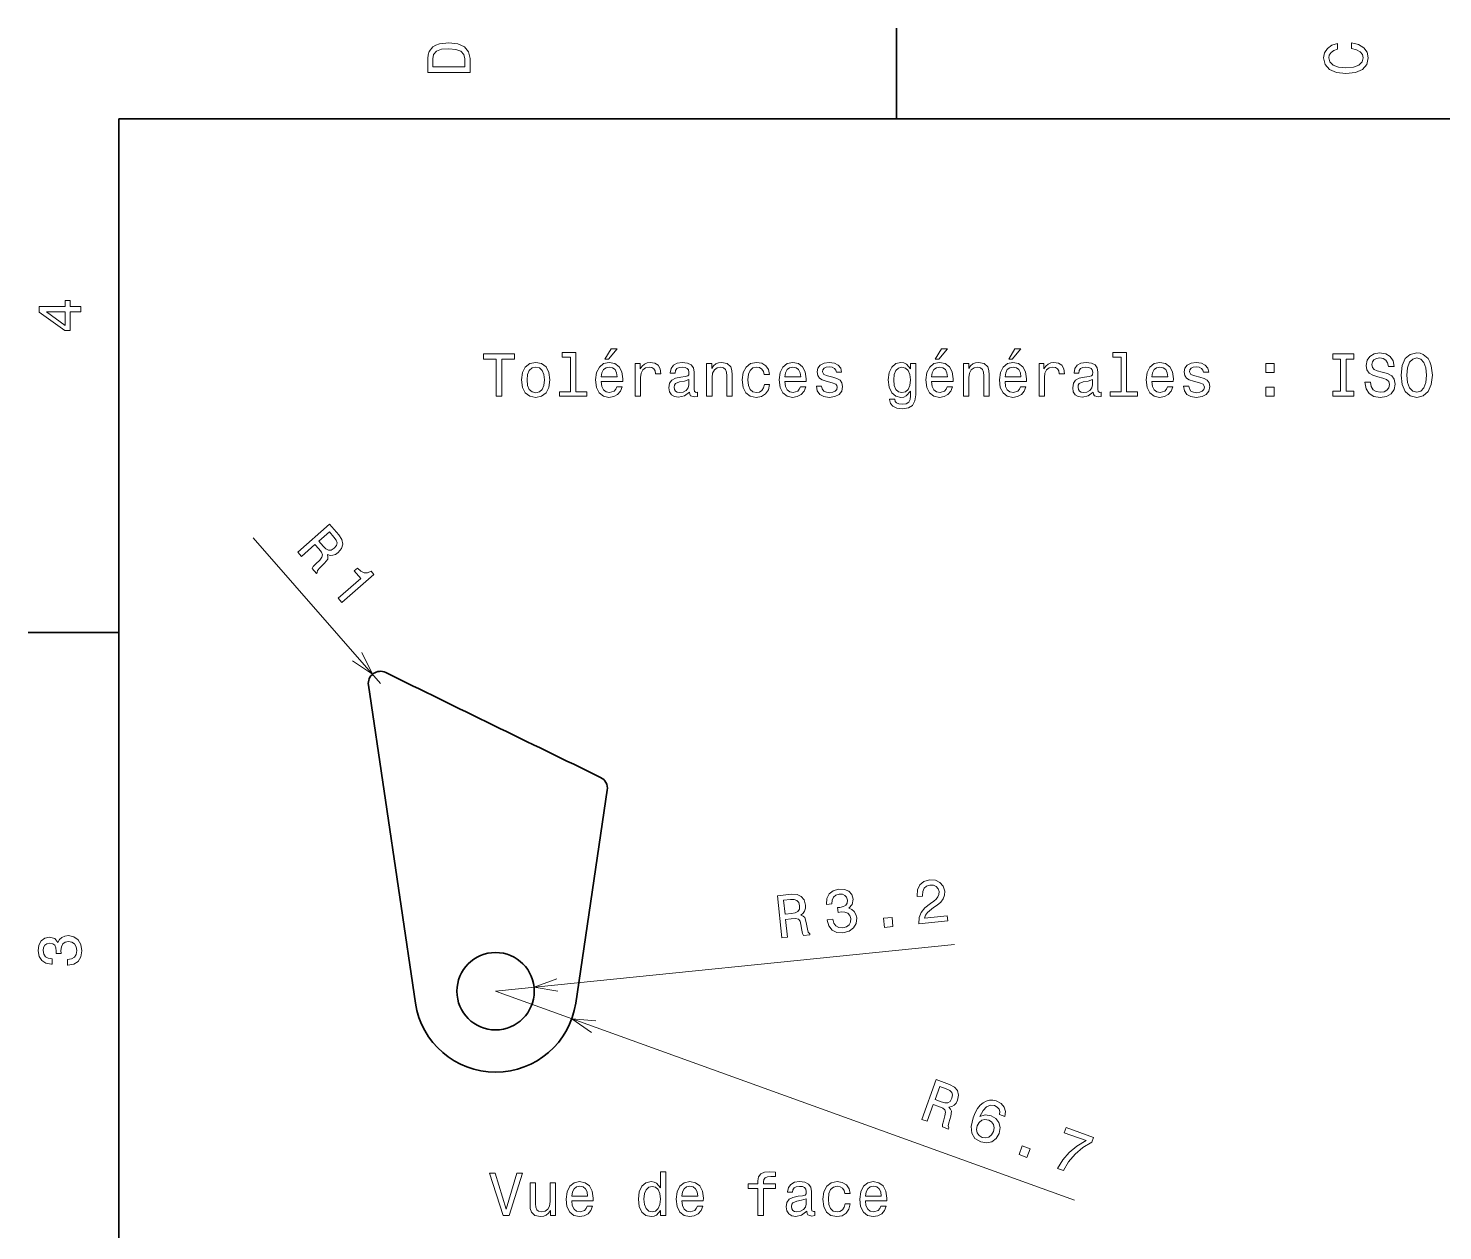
# Model space of a CAD drawing. Extents: x 0 to 297, y 0 to 210.
# Drawn here: x 2.5 to 119.5, y 108 to 207.5 of the extents above; entities that cross this region are included whole.
import ezdxf

# ---------------------------------------------------------------- set-up
doc = ezdxf.new("R2010")
doc.units = 0

msp = doc.modelspace()

# ---------------------------------------------------------------- linework, layer by layer
at = {"color": 7, "lineweight": 35, "ltscale": 0.1875}
for p, q in [((74.300003, 200), (74.300003, 207.5)), ((10, 157.5), (2.5, 157.5))]:
    msp.add_line(p, q, dxfattribs=at)
at = {"color": 7, "lineweight": 35}
for p, q in [((287, 200), (10, 200)), ((10, 200), (10, 10)), ((30.633646, 153.149445), (34.5229, 126.846748))]:
    msp.add_line(p, q, dxfattribs=at)
at = {"color": 7, "lineweight": 13, "ltscale": 0.4}
msp.add_line((31.62289, 153.295715), (21.096025, 165.345001), dxfattribs=at)
at = {"color": 7, "lineweight": 35, "ltscale": 0.445492}
msp.add_line((47.778767, 126.846748), (50.385338, 144.474762), dxfattribs=at)
at = {"color": 7, "lineweight": 13}
for q in [(79.095505, 131.688339), (89.035858, 110.532822)]:
    msp.add_line((41.150833, 127.82679), q, dxfattribs=at)
for points in [[(35.533215, 204.994965), (35.533215, 203.829971), (39.033215, 203.829971), (39.033215, 204.994965), (38.922264, 205.544678), (38.584366, 205.953171), (38.034657, 206.205338), (37.283215, 206.296112), (36.516644, 206.215424), (36.21405, 206.114563), (35.971977, 205.973343), (35.644165, 205.56485), (35.563473, 205.297562)], [(111.93206, 205.817017), (112.35569, 205.716141), (112.658287, 205.549713), (112.844887, 205.317734), (112.905403, 205.045395), (112.814629, 204.71759), (112.54229, 204.460388), (112.098488, 204.28891), (111.483215, 204.233429), (110.872986, 204.28891), (110.424141, 204.455338), (110.151802, 204.71254), (110.055984, 205.045395), (110.106415, 205.287476), (110.247627, 205.494247), (110.474571, 205.655624), (110.787247, 205.766571), (110.787247, 206.245682), (110.308144, 206.094391), (109.94503, 205.832138), (109.718086, 205.474075), (109.637398, 205.045395), (109.763474, 204.510818), (110.116501, 204.10231), (110.696472, 203.840057), (111.483215, 203.749283), (112.269958, 203.840057), (112.84993, 204.10231), (113.208, 204.510818), (113.329041, 205.045395), (113.233215, 205.51442), (112.965927, 205.892654), (112.527161, 206.159943), (111.93206, 206.301163)], [(35.951801, 204.959656), (36.027451, 205.342941), (36.259438, 205.605194), (36.672985, 205.761536), (37.283215, 205.811966), (37.873272, 205.756485), (38.286816, 205.600143), (38.533936, 205.332855), (38.614628, 204.959656), (38.614628, 204.298996), (35.951801, 204.298996)], [(6.833213, 184.02739), (6.833213, 184.481277), (5.965778, 184.481277), (5.965778, 184.98056), (5.56232, 184.98056), (5.56232, 184.481277), (3.408862, 184.481277), (3.408862, 184.022339), (5.521974, 182.489197), (5.965778, 182.489197), (5.965778, 184.02739)], [(5.56232, 182.912827), (3.993876, 184.02739), (5.56232, 184.02739)], [(41.201794, 177.052185), (41.665771, 177.052185), (41.665771, 180.128555), (42.72485, 180.128555), (42.72485, 180.552185), (40.137672, 180.552185), (40.137672, 180.128555), (41.201794, 180.128555)], [(47.344444, 180.300018), (47.344444, 177.425385), (46.431622, 177.425385), (46.431622, 177.052185), (48.69603, 177.052185), (48.69603, 177.425385), (47.78825, 177.425385), (47.78825, 180.673218), (46.648479, 180.673218), (46.648479, 180.300018)], [(50.193871, 180.128555), (50.491421, 180.128555), (51.192429, 180.985901), (50.698193, 180.985901)], [(77.518074, 180.128555), (77.815628, 180.128555), (78.516632, 180.985901), (78.0224, 180.985901)], [(83.590118, 180.128555), (83.887665, 180.128555), (84.588676, 180.985901), (84.094437, 180.985901)], [(92.884781, 180.300018), (92.884781, 177.425385), (91.971962, 177.425385), (91.971962, 177.052185), (94.236374, 177.052185), (94.236374, 177.425385), (93.32859, 177.425385), (93.32859, 180.673218), (92.18882, 180.673218), (92.18882, 180.300018)], [(111.030319, 177.475815), (110.384781, 177.475815), (110.384781, 177.052185), (112.139824, 177.052185), (112.139824, 177.475815), (111.494293, 177.475815), (111.494293, 180.128555), (112.139824, 180.128555), (112.139824, 180.552185), (110.384781, 180.552185), (110.384781, 180.128555), (111.030319, 180.128555)], [(113.501503, 178.207077), (113.042564, 178.207077), (113.143433, 177.672501), (113.395592, 177.279129), (113.78392, 177.042099), (114.308418, 176.95636), (114.827873, 177.037048), (115.216202, 177.258957), (115.463318, 177.606934), (115.554092, 178.065872), (115.478447, 178.479416), (115.266632, 178.746704), (114.923691, 178.923218), (114.46476, 179.054352), (114.071388, 179.150162), (113.814178, 179.261124), (113.667931, 179.422501), (113.622536, 179.674667), (113.667931, 179.901611), (113.799049, 180.073074), (114.000778, 180.189072), (114.27816, 180.229416), (114.560577, 180.178986), (114.782478, 180.042816), (114.928734, 179.815872), (114.999336, 179.50824), (115.458275, 179.50824), (115.458275, 179.518326), (115.377579, 179.992386), (115.140549, 180.345413), (114.767349, 180.567322), (114.263031, 180.64296), (113.809135, 180.567322), (113.456108, 180.355499), (113.229164, 180.027695), (113.148476, 179.604065), (113.214035, 179.225815), (113.405678, 178.968613), (113.708275, 178.797134), (114.121819, 178.666016), (114.530319, 178.550018), (114.837959, 178.439072), (115.024559, 178.277695), (115.090118, 178.015442), (115.029602, 177.748154), (114.87326, 177.546417), (114.63623, 177.420334), (114.32859, 177.37999), (113.985649, 177.435471), (113.723404, 177.596848), (113.556976, 177.8591)], [(116.038246, 178.802185), (116.129028, 178.015442), (116.391273, 177.435471), (116.799774, 177.077408), (117.334358, 176.95636), (117.863899, 177.077408), (118.277443, 177.435471), (118.534645, 178.015442), (118.630463, 178.802185), (118.534645, 179.583893), (118.423691, 179.901611), (118.277443, 180.163849), (117.863899, 180.521927), (117.611732, 180.612701), (117.334358, 180.64801), (116.794731, 180.521927), (116.38623, 180.1689), (116.129028, 179.588928)], [(116.5224, 178.802185), (116.577873, 179.412415), (116.744301, 179.861267), (117.001503, 180.133591), (117.334358, 180.229416), (117.662163, 180.133591), (117.919373, 179.856216), (118.0858, 179.407379), (118.146317, 178.802185), (118.0858, 178.191956), (117.919373, 177.743103), (117.662163, 177.470779), (117.334358, 177.37999), (117.001503, 177.470779), (116.744301, 177.743103), (116.577873, 178.186905)], [(43.294735, 178.403763), (43.375427, 177.788498), (43.607414, 177.33461), (43.975571, 177.052185), (44.469807, 176.95636), (44.959, 177.052185), (45.327156, 177.329559), (45.559143, 177.783447), (45.644878, 178.403763), (45.559143, 179.019043), (45.327156, 179.477982), (44.959, 179.755356), (44.469807, 179.856216), (43.975571, 179.755356), (43.607414, 179.472931), (43.375427, 179.019043)], [(43.748623, 178.408813), (43.794014, 178.862701), (43.935223, 179.190521), (44.16217, 179.392242), (44.469807, 179.462845), (44.7724, 179.392242), (44.999344, 179.195557), (45.140556, 178.862701), (45.190987, 178.408813), (45.140556, 177.949875), (44.999344, 177.61702), (44.7724, 177.415298), (44.469807, 177.349731), (44.16217, 177.415298), (43.935223, 177.61702), (43.794014, 177.949875)], [(49.88623, 178.277695), (51.661449, 178.277695), (51.666492, 178.484467), (51.5858, 179.064438), (51.363899, 179.498154), (51.010872, 179.760391), (50.541851, 179.856216), (50.08292, 179.755356), (49.729893, 179.472931), (49.502949, 179.014008), (49.422256, 178.408813), (49.497906, 177.788498), (49.72485, 177.33461), (50.07283, 177.052185), (50.526722, 176.95636), (50.920094, 177.021927), (51.242859, 177.19339), (51.479893, 177.465729), (51.616058, 177.828842), (51.177299, 177.828842), (51.086521, 177.627106), (50.955399, 177.475815), (50.582199, 177.354782), (50.294735, 177.410248), (50.077873, 177.586761), (49.936665, 177.874237), (49.88623, 178.262558)], [(49.88623, 178.650894), (49.941708, 178.998871), (50.077873, 179.256073), (50.284649, 179.412415), (50.556984, 179.467896), (50.824272, 179.412415), (51.031044, 179.256073), (51.157127, 178.998871), (51.202515, 178.650894)], [(52.700356, 177.052185), (53.144157, 177.052185), (53.144157, 178.600449), (53.189545, 178.973648), (53.325714, 179.240952), (53.547615, 179.402328), (53.845165, 179.457809), (54.06707, 179.422501), (54.233494, 179.32164), (54.334358, 179.150162), (54.369663, 178.918182), (54.818512, 178.918182), (54.757992, 179.326675), (54.591564, 179.619186), (54.314186, 179.7957), (53.935944, 179.856216), (53.678741, 179.815872), (53.456837, 179.715012), (53.260151, 179.543533), (53.103813, 179.311554), (53.103813, 179.760391), (52.700356, 179.760391)], [(57.178741, 177.405212), (57.178741, 177.390076), (57.203957, 177.218613), (57.279602, 177.09758), (57.597328, 177.001755), (57.844444, 177.042099), (57.844444, 177.38504), (57.738541, 177.369904), (57.597328, 177.435471), (57.572113, 177.637207), (57.572113, 179.039215), (57.511593, 179.397293), (57.335083, 179.649445), (57.027443, 179.800751), (56.593727, 179.856216), (56.170097, 179.7957), (55.857414, 179.624237), (55.660728, 179.356934), (55.595169, 179.003922), (55.595169, 178.973648), (55.993584, 178.973648), (56.028885, 179.185471), (56.139835, 179.336761), (56.321392, 179.427551), (56.578598, 179.462845), (56.825714, 179.437637), (57.002228, 179.361984), (57.108135, 179.230865), (57.14344, 179.049301), (57.123264, 178.837494), (57.042572, 178.731583), (56.840843, 178.681152), (56.462601, 178.640808), (56.028885, 178.550018), (55.721249, 178.388641), (55.539692, 178.136475), (55.484215, 177.763275), (55.534649, 177.43042), (55.690987, 177.183304), (55.94315, 177.026962), (56.29113, 176.971497), (56.760155, 177.077408)], [(58.605972, 177.052185), (59.049778, 177.052185), (59.049778, 178.615585), (59.095169, 178.973648), (59.241421, 179.235901), (59.468365, 179.397293), (59.770958, 179.457809), (60.013035, 179.407379), (60.16433, 179.27121), (60.239979, 179.044266), (60.265198, 178.741669), (60.265198, 177.052185), (60.709, 177.052185), (60.709, 178.832443), (60.688828, 179.190521), (60.598049, 179.488068), (60.300499, 179.760391), (59.836521, 179.856216), (59.579315, 179.820923), (59.362457, 179.725098), (59.175858, 179.563705), (59.029602, 179.346848), (59.029602, 179.760391), (58.605972, 179.760391)], [(63.366783, 178.862701), (63.805542, 178.862701), (63.714764, 179.266159), (63.497906, 179.583893), (63.160011, 179.780579), (62.721249, 179.856216), (62.237099, 179.755356), (61.868942, 179.472931), (61.636955, 179.014008), (61.556263, 178.398727), (61.631912, 177.788498), (61.858856, 177.33461), (62.216927, 177.052185), (62.70612, 176.95636), (63.139839, 177.032013), (63.477734, 177.24382), (63.709721, 177.576675), (63.810585, 178.020477), (63.386955, 178.020477), (63.311306, 177.738068), (63.170097, 177.526245), (62.968369, 177.395126), (62.721249, 177.354782), (62.413612, 177.420334), (62.191711, 177.62207), (62.055542, 177.949875), (62.010155, 178.413849), (62.055542, 178.867752), (62.196754, 179.195557), (62.423698, 179.397293), (62.721249, 179.467896), (62.983498, 179.422501), (63.180183, 179.306503), (63.311306, 179.114868)], [(65.066345, 178.277695), (66.841568, 178.277695), (66.846603, 178.484467), (66.765915, 179.064438), (66.544014, 179.498154), (66.190987, 179.760391), (65.72197, 179.856216), (65.263031, 179.755356), (64.910011, 179.472931), (64.68306, 179.014008), (64.602371, 178.408813), (64.678024, 177.788498), (64.904968, 177.33461), (65.252945, 177.052185), (65.706841, 176.95636), (66.100212, 177.021927), (66.422974, 177.19339), (66.660011, 177.465729), (66.796173, 177.828842), (66.357414, 177.828842), (66.266632, 177.627106), (66.135513, 177.475815), (65.762314, 177.354782), (65.474854, 177.410248), (65.257996, 177.586761), (65.116783, 177.874237), (65.066345, 178.262558)], [(65.066345, 178.650894), (65.121826, 178.998871), (65.257996, 179.256073), (65.464767, 179.412415), (65.737099, 179.467896), (66.004387, 179.412415), (66.211159, 179.256073), (66.337242, 178.998871), (66.382629, 178.650894)], [(69.040413, 178.630722), (68.61174, 178.731583), (68.294014, 178.84758), (68.18811, 179.08461), (68.218369, 179.251038), (68.324272, 179.37207), (68.495743, 179.447723), (68.742859, 179.477982), (68.979889, 179.447723), (69.166489, 179.356934), (69.287529, 179.220779), (69.337959, 179.039215), (69.771683, 179.039215), (69.771683, 179.049301), (69.69603, 179.377106), (69.489258, 179.634323), (69.166489, 179.7957), (68.742859, 179.856216), (68.314186, 179.7957), (68.001511, 179.629272), (67.804825, 179.382156), (67.744301, 179.069473), (67.789688, 178.766876), (67.930901, 178.555069), (68.162888, 178.403763), (68.500786, 178.297867), (68.995026, 178.176819), (69.297615, 178.050751), (69.378311, 177.949875), (69.408569, 177.798584), (69.363174, 177.611984), (69.242142, 177.470779), (69.045456, 177.37999), (68.783203, 177.349731), (68.505829, 177.37999), (68.3041, 177.485901), (68.167931, 177.657379), (68.112457, 177.894409), (67.683784, 177.894409), (67.754387, 177.490952), (67.961159, 177.198441), (68.288971, 177.021927), (68.742859, 176.95636), (69.216927, 177.021927), (69.564911, 177.198441), (69.776718, 177.480865), (69.852371, 177.849014), (69.796898, 178.166733), (69.640556, 178.383591), (69.383347, 178.524811)], [(75.894157, 177.173218), (75.894157, 179.760391), (75.47052, 179.760391), (75.47052, 179.32164), (75.122543, 179.720047), (74.910721, 179.820923), (74.673691, 179.856216), (74.245026, 179.755356), (73.91217, 179.472931), (73.695313, 179.019043), (73.619659, 178.408813), (73.695313, 177.793533), (73.91217, 177.339645), (74.245026, 177.052185), (74.673691, 176.95636), (74.915771, 176.991669), (75.1175, 177.082443), (75.47052, 177.465729), (75.47052, 177.082443), (75.430176, 176.779846), (75.319229, 176.562988), (75.107407, 176.436905), (74.789688, 176.391525), (74.512314, 176.421783), (74.315628, 176.497437), (74.199631, 176.628555), (74.16433, 176.805069), (73.735657, 176.805069), (73.735657, 176.784897), (73.801216, 176.462128), (74.002945, 176.220047), (74.325714, 176.063705), (74.764473, 176.00824), (75.288971, 176.083893), (75.636948, 176.2957), (75.833633, 176.663864)], [(74.078598, 178.408813), (74.123978, 178.857666), (74.260147, 179.190521), (74.47197, 179.387207), (74.754387, 179.457809), (75.051941, 179.387207), (75.273834, 179.190521), (75.410004, 178.857666), (75.460434, 178.408813), (75.410004, 177.949875), (75.273834, 177.62207), (75.051941, 177.420334), (74.754387, 177.354782), (74.47197, 177.420334), (74.260147, 177.62207), (74.123978, 177.954926)], [(77.210434, 178.277695), (78.985657, 178.277695), (78.990692, 178.484467), (78.910004, 179.064438), (78.688103, 179.498154), (78.335075, 179.760391), (77.866058, 179.856216), (77.40712, 179.755356), (77.054092, 179.472931), (76.827148, 179.014008), (76.74646, 178.408813), (76.822113, 177.788498), (77.049057, 177.33461), (77.397034, 177.052185), (77.850922, 176.95636), (78.244301, 177.021927), (78.567062, 177.19339), (78.804092, 177.465729), (78.940262, 177.828842), (78.501503, 177.828842), (78.410721, 177.627106), (78.279602, 177.475815), (77.906403, 177.354782), (77.618942, 177.410248), (77.402084, 177.586761), (77.260864, 177.874237), (77.210434, 178.262558)], [(77.210434, 178.650894), (77.265915, 178.998871), (77.402084, 179.256073), (77.608856, 179.412415), (77.881187, 179.467896), (78.148483, 179.412415), (78.355255, 179.256073), (78.481331, 178.998871), (78.526718, 178.650894)], [(79.858131, 177.052185), (80.301933, 177.052185), (80.301933, 178.615585), (80.347321, 178.973648), (80.493576, 179.235901), (80.72052, 179.397293), (81.023117, 179.457809), (81.26519, 179.407379), (81.416489, 179.27121), (81.492142, 179.044266), (81.517349, 178.741669), (81.517349, 177.052185), (81.961159, 177.052185), (81.961159, 178.832443), (81.940979, 179.190521), (81.850204, 179.488068), (81.552658, 179.760391), (81.088684, 179.856216), (80.831474, 179.820923), (80.614616, 179.725098), (80.428017, 179.563705), (80.281761, 179.346848), (80.281761, 179.760391), (79.858131, 179.760391)], [(83.282486, 178.277695), (85.057693, 178.277695), (85.062744, 178.484467), (84.982048, 179.064438), (84.760147, 179.498154), (84.40712, 179.760391), (83.938103, 179.856216), (83.479172, 179.755356), (83.126144, 179.472931), (82.8992, 179.014008), (82.818504, 178.408813), (82.89415, 177.788498), (83.121094, 177.33461), (83.469086, 177.052185), (83.922974, 176.95636), (84.316345, 177.021927), (84.639114, 177.19339), (84.876144, 177.465729), (85.012314, 177.828842), (84.573547, 177.828842), (84.482773, 177.627106), (84.351646, 177.475815), (83.978447, 177.354782), (83.690979, 177.410248), (83.474121, 177.586761), (83.332916, 177.874237), (83.282486, 178.262558)], [(83.282486, 178.650894), (83.337952, 178.998871), (83.474121, 179.256073), (83.680893, 179.412415), (83.953232, 179.467896), (84.22052, 179.412415), (84.427292, 179.256073), (84.553375, 178.998871), (84.598763, 178.650894)], [(86.096603, 177.052185), (86.540405, 177.052185), (86.540405, 178.600449), (86.5858, 178.973648), (86.721962, 179.240952), (86.943863, 179.402328), (87.241409, 179.457809), (87.463318, 179.422501), (87.629745, 179.32164), (87.730606, 179.150162), (87.765915, 178.918182), (88.214752, 178.918182), (88.154236, 179.326675), (87.987808, 179.619186), (87.710434, 179.7957), (87.332191, 179.856216), (87.074989, 179.815872), (86.853088, 179.715012), (86.656403, 179.543533), (86.500061, 179.311554), (86.500061, 179.760391), (86.096603, 179.760391)], [(90.574982, 177.405212), (90.574982, 177.390076), (90.600204, 177.218613), (90.67585, 177.09758), (90.993576, 177.001755), (91.240692, 177.042099), (91.240692, 177.38504), (91.134781, 177.369904), (90.993576, 177.435471), (90.968353, 177.637207), (90.968353, 179.039215), (90.907837, 179.397293), (90.731323, 179.649445), (90.423691, 179.800751), (89.989975, 179.856216), (89.566345, 179.7957), (89.253662, 179.624237), (89.056976, 179.356934), (88.991409, 179.003922), (88.991409, 178.973648), (89.389832, 178.973648), (89.425133, 179.185471), (89.536087, 179.336761), (89.717636, 179.427551), (89.974838, 179.462845), (90.221962, 179.437637), (90.398476, 179.361984), (90.504379, 179.230865), (90.539688, 179.049301), (90.519516, 178.837494), (90.43882, 178.731583), (90.237091, 178.681152), (89.858849, 178.640808), (89.425133, 178.550018), (89.117493, 178.388641), (88.935944, 178.136475), (88.880463, 177.763275), (88.930893, 177.43042), (89.087234, 177.183304), (89.339401, 177.026962), (89.687378, 176.971497), (90.156403, 177.077408)], [(95.426575, 178.277695), (97.201782, 178.277695), (97.206833, 178.484467), (97.126137, 179.064438), (96.904236, 179.498154), (96.551208, 179.760391), (96.082191, 179.856216), (95.62326, 179.755356), (95.270233, 179.472931), (95.043289, 179.014008), (94.962593, 178.408813), (95.038239, 177.788498), (95.265182, 177.33461), (95.613174, 177.052185), (96.067062, 176.95636), (96.460434, 177.021927), (96.783203, 177.19339), (97.020233, 177.465729), (97.156403, 177.828842), (96.717636, 177.828842), (96.626862, 177.627106), (96.495735, 177.475815), (96.122536, 177.354782), (95.835068, 177.410248), (95.61821, 177.586761), (95.477005, 177.874237), (95.426575, 178.262558)], [(95.426575, 178.650894), (95.48204, 178.998871), (95.61821, 179.256073), (95.824982, 179.412415), (96.097321, 179.467896), (96.364609, 179.412415), (96.571381, 179.256073), (96.697464, 178.998871), (96.742851, 178.650894)], [(99.400635, 178.630722), (98.971954, 178.731583), (98.654236, 178.84758), (98.548325, 179.08461), (98.578583, 179.251038), (98.684494, 179.37207), (98.855965, 179.447723), (99.103081, 179.477982), (99.340118, 179.447723), (99.526718, 179.356934), (99.647751, 179.220779), (99.698181, 179.039215), (100.131897, 179.039215), (100.131897, 179.049301), (100.056252, 179.377106), (99.84948, 179.634323), (99.526718, 179.7957), (99.103081, 179.856216), (98.674408, 179.7957), (98.361725, 179.629272), (98.165039, 179.382156), (98.104523, 179.069473), (98.149918, 178.766876), (98.291122, 178.555069), (98.523109, 178.403763), (98.861008, 178.297867), (99.35524, 178.176819), (99.657837, 178.050751), (99.738525, 177.949875), (99.768784, 177.798584), (99.723404, 177.611984), (99.602364, 177.470779), (99.405678, 177.37999), (99.143433, 177.349731), (98.866051, 177.37999), (98.664322, 177.485901), (98.528152, 177.657379), (98.472679, 177.894409), (98.044006, 177.894409), (98.114609, 177.490952), (98.321381, 177.198441), (98.649193, 177.021927), (99.103081, 176.95636), (99.577148, 177.021927), (99.925125, 177.198441), (100.136948, 177.480865), (100.212593, 177.849014), (100.15712, 178.166733), (100.000778, 178.383591), (99.743576, 178.524811)], [(104.842278, 179.008957), (105.538239, 179.008957), (105.538239, 179.760391), (104.842278, 179.760391)], [(57.128307, 178.000305), (57.067787, 177.738068), (56.906406, 177.536331), (56.66433, 177.405212), (56.366783, 177.359818), (56.17514, 177.38504), (56.038971, 177.465729), (55.953236, 177.606934), (55.92802, 177.803619), (55.948193, 177.980133), (56.028885, 178.106216), (56.35165, 178.247437), (56.760155, 178.307953), (57.128307, 178.428986)], [(90.524551, 178.000305), (90.464035, 177.738068), (90.302658, 177.536331), (90.060577, 177.405212), (89.763031, 177.359818), (89.571381, 177.38504), (89.435219, 177.465729), (89.349487, 177.606934), (89.324265, 177.803619), (89.344437, 177.980133), (89.425133, 178.106216), (89.747894, 178.247437), (90.156403, 178.307953), (90.524551, 178.428986)], [(104.842278, 177.052185), (105.538239, 177.052185), (105.538239, 177.803619), (104.842278, 177.803619)], [(24.787382, 164.159637), (25.095964, 163.806427), (26.208765, 164.778625), (26.523983, 164.417816), (26.744856, 164.142014), (26.837681, 163.928436), (26.791981, 163.727798), (26.601082, 163.494049), (26.275858, 163.176437), (26.071686, 162.957886), (25.978577, 162.796173), (26.326975, 162.397385), (26.399136, 162.460434), (26.429163, 162.640686), (26.600111, 162.843613), (27.002254, 163.241821), (27.261078, 163.581787), (27.283508, 163.755417), (27.236219, 163.955185), (27.46389, 163.886215), (27.689726, 163.896011), (27.916561, 163.973633), (28.137762, 164.126709), (28.410336, 164.458603), (28.516884, 164.81955), (28.442213, 165.19632), (28.192959, 165.581268), (27.423162, 166.462387)], [(27.783863, 165.39798), (27.963478, 165.146393), (28.033995, 164.920029), (27.990654, 164.701355), (27.81163, 164.48468), (27.558167, 164.3302), (27.335651, 164.31662), (27.114655, 164.431595), (26.886627, 164.654282), (26.531591, 165.060669), (27.408918, 165.827148)], [(28.123005, 160.341614), (28.424952, 159.996002), (31.079721, 162.315338), (30.854092, 162.573593), (30.562691, 162.43956), (30.287523, 162.440247), (30.013878, 162.569489), (29.731319, 162.831589), (29.461666, 162.596008), (29.999195, 161.980743)], [(76.158585, 133.39978), (78.551834, 133.643341), (78.507927, 134.074829), (76.616394, 133.882339), (76.697769, 134.128876), (76.858475, 134.342926), (77.379143, 134.755829), (77.659851, 134.936478), (77.969032, 135.185928), (78.179321, 135.460785), (78.28466, 135.770599), (78.300621, 136.111862), (78.17244, 136.524628), (77.902924, 136.831772), (77.520233, 137.005737), (77.045959, 137.033508), (76.572983, 136.8992), (76.230713, 136.626114), (76.033195, 136.225815), (76.003471, 135.720932), (76.01062, 135.650696), (76.467194, 135.697159), (76.463104, 135.737305), (76.473541, 136.083069), (76.583481, 136.347717), (76.782883, 136.530228), (77.063255, 136.614532), (77.359367, 136.593964), (77.587875, 136.490494), (77.748276, 136.309113), (77.823471, 136.068375), (77.811829, 135.834), (77.73642, 135.628616), (77.593224, 135.441696), (77.387779, 135.268707), (77.108093, 135.078033), (76.648056, 134.716919), (76.335564, 134.35054), (76.1707, 133.928223), (76.157043, 133.414841)], [(64.815002, 132.245377), (65.281616, 132.292862), (65.132011, 133.762939), (65.608658, 133.811432), (65.961395, 133.832123), (66.189308, 133.784348), (66.326576, 133.631042), (66.406876, 133.340118), (66.477913, 132.891113), (66.538147, 132.59816), (66.616226, 132.42868), (67.143036, 132.4823), (67.133339, 132.577621), (67.003647, 132.70636), (66.936951, 132.963181), (66.844643, 133.521545), (66.716972, 133.929306), (66.588295, 134.048004), (66.397972, 134.124954), (66.585899, 134.270813), (66.708511, 134.460709), (66.77636, 134.690659), (66.779404, 134.959641), (66.666267, 135.373947), (66.433411, 135.669617), (66.082863, 135.826584), (65.624664, 135.845856), (64.460648, 135.727386)], [(68.573479, 133.732971), (68.577049, 133.697845), (68.706345, 133.22435), (68.978928, 132.8871), (69.373688, 132.694092), (69.874069, 132.658844), (70.387192, 132.797241), (70.756073, 133.057831), (70.971199, 133.43457), (71.015556, 133.895309), (70.94529, 134.187256), (70.810402, 134.416855), (70.610886, 134.584106), (70.35627, 134.695068), (70.654823, 134.999191), (70.726303, 135.442429), (70.611221, 135.826111), (70.365349, 136.100174), (69.995247, 136.250076), (69.506943, 136.266281), (69.06356, 136.14006), (68.73983, 135.884064), (68.549789, 135.509872), (68.522018, 135.035599), (68.525589, 135.000488), (68.972137, 135.045929), (68.979591, 135.371124), (69.086555, 135.615189), (69.28299, 135.777115), (69.573898, 135.857422), (69.83889, 135.843826), (70.040268, 135.757874), (70.173027, 135.59903), (70.241669, 135.372833), (70.221535, 135.122375), (70.117966, 134.94455), (69.91745, 134.822769), (69.634529, 134.76355), (69.438347, 134.748657), (69.478683, 134.352295), (69.723511, 134.387344), (70.044197, 134.374359), (70.292267, 134.277939), (70.45266, 134.096558), (70.528877, 133.845779), (70.503296, 133.549164), (70.379753, 133.318619), (70.162743, 133.159653), (69.861282, 133.083359), (69.540085, 133.101364), (69.293976, 133.228394), (69.123962, 133.454422), (69.035072, 133.779938)], [(65.537613, 135.406097), (65.846741, 135.40715), (66.072182, 135.333771), (66.225525, 135.171951), (66.298759, 134.900589), (66.278198, 134.604477), (66.160606, 134.415085), (65.938995, 134.3013), (65.625458, 134.244034), (65.088608, 134.189407), (64.970657, 135.348404)], [(73.319778, 133.110886), (74.012177, 133.181351), (73.936096, 133.928925), (73.243698, 133.858459)], [(5.73379, 129.979111), (5.769093, 129.979111), (6.253242, 130.059799), (6.616354, 130.296829), (6.848343, 130.670029), (6.934078, 131.164276), (6.848343, 131.688766), (6.626441, 132.082138), (6.273415, 132.334305), (5.819525, 132.425079), (5.521974, 132.384735), (5.279899, 132.273788), (5.0933, 132.092224), (4.957133, 131.850143), (4.684798, 132.177963), (4.251081, 132.293961), (3.857709, 132.218307), (3.560158, 132.00145), (3.373559, 131.648422), (3.307997, 131.164276), (3.388689, 130.710388), (3.610591, 130.362396), (3.963617, 130.135452), (4.432637, 130.059799), (4.46794, 130.059799), (4.46794, 130.508652), (4.145173, 130.548996), (3.913184, 130.680115), (3.771974, 130.891937), (3.721542, 131.189484), (3.761888, 131.451736), (3.867795, 131.643372), (4.039265, 131.759369), (4.271254, 131.804764), (4.518372, 131.759369), (4.684798, 131.638336), (4.785663, 131.426514), (4.815922, 131.139053), (4.810879, 130.942368), (5.209294, 130.942368), (5.199208, 131.189484), (5.244596, 131.507217), (5.365634, 131.744247), (5.56232, 131.885452), (5.819525, 131.935883), (6.112032, 131.880417), (6.328891, 131.734161), (6.465058, 131.502167), (6.510447, 131.194534), (6.460014, 130.876801), (6.308718, 130.644821), (6.066643, 130.498566), (5.73379, 130.443085)], [(76.405899, 117.220642), (76.847031, 117.061325), (77.348969, 118.451134), (77.799591, 118.288391), (78.12648, 118.154243), (78.311211, 118.012459), (78.368515, 117.814812), (78.31488, 117.517822), (78.184418, 117.082359), (78.111801, 116.792221), (78.108765, 116.605644), (78.606819, 116.425766), (78.639374, 116.515892), (78.578239, 116.68811), (78.629372, 116.948471), (78.78804, 117.491714), (78.849579, 117.914536), (78.785027, 118.077271), (78.64682, 118.229065), (78.879379, 118.279121), (79.072151, 118.397171), (79.23291, 118.575043), (79.352158, 118.816162), (79.429657, 119.238586), (79.347839, 119.605942), (79.099884, 119.899254), (78.695251, 120.115097), (77.594788, 120.512535)], [(78.426308, 119.756454), (78.705368, 119.623497), (78.876785, 119.459709), (78.944901, 119.247437), (78.893372, 118.971138), (78.746582, 118.71315), (78.558548, 118.593384), (78.309525, 118.586807), (78.002121, 118.671021), (77.494583, 118.854317), (77.890305, 119.950035)], [(83.266655, 117.461403), (83.315292, 117.878166), (83.209366, 118.238144), (82.95192, 118.534882), (82.55677, 118.747292), (82.264923, 118.815163), (81.990463, 118.812408), (81.723907, 118.742455), (81.468277, 118.598846), (81.231766, 118.389351), (81.012634, 118.10923), (80.810883, 117.758492), (80.63945, 117.343185), (80.472084, 116.64222), (80.528061, 116.06971), (80.79657, 115.640289), (81.272881, 115.355667), (81.763824, 115.274872), (82.195343, 115.37104), (82.549797, 115.639824), (82.791466, 116.05658), (82.873573, 116.536316), (82.780434, 116.961388), (82.522461, 117.301208), (82.132446, 117.527855), (81.647568, 117.595734), (81.21315, 117.446991), (81.472733, 117.943062), (81.759857, 118.26297), (82.0728, 118.401962), (82.42276, 118.361366), (82.646217, 118.23777), (82.790489, 118.073059), (82.849121, 117.864212), (82.830261, 117.619003)], [(82.329651, 116.218002), (82.16954, 115.938019), (81.954498, 115.758301), (81.686234, 115.683601), (81.403473, 115.732101), (81.140747, 115.880608), (80.9804, 116.104744), (80.925072, 116.382103), (80.990311, 116.69635), (81.143951, 116.973312), (81.357285, 117.148277), (81.626869, 117.211777), (81.939804, 117.157745), (82.177094, 117.013062), (82.331383, 116.801842), (82.383682, 116.530937)], [(87.628143, 113.167664), (88.107224, 112.994644), (88.546417, 113.720764), (89.085342, 114.351883), (89.719276, 114.889709), (90.456367, 115.342018), (90.598557, 115.735718), (88.340714, 116.551147), (88.18483, 116.119507), (89.987305, 115.468529), (89.234268, 115.016617), (88.599022, 114.48999), (88.06694, 113.877846)], [(84.446304, 114.316803), (85.100883, 114.080399), (85.356133, 114.787163), (84.701553, 115.023567)], [(42.905025, 112.7752), (42.027504, 109.794655), (41.124763, 112.7752), (40.645657, 112.7752), (41.775341, 109.270157), (42.279663, 109.270157), (43.384132, 112.7752)], [(54.791912, 109.688744), (54.791912, 109.270157), (55.235718, 109.270157), (55.235718, 112.891197), (54.796955, 112.891197), (54.796955, 111.564827), (54.459061, 111.948112), (54.252289, 112.038887), (54.015255, 112.074188), (53.586578, 111.973328), (53.253727, 111.690903), (53.036869, 111.237015), (52.96122, 110.626785), (53.036869, 110.016556), (53.253727, 109.557617), (53.586578, 109.270157), (54.015255, 109.174339), (54.252289, 109.209641), (54.464104, 109.300415)], [(62.85099, 111.509354), (62.85099, 109.270157), (63.294796, 109.270157), (63.294796, 111.509354), (64.303436, 111.509354), (64.303436, 111.887589), (63.294796, 111.887589), (63.294796, 112.054016), (63.330097, 112.255745), (63.446091, 112.391914), (63.642776, 112.472603), (63.925201, 112.502869), (64.303436, 112.482697), (64.303436, 112.865982), (63.824333, 112.891197), (63.390617, 112.845802), (63.08802, 112.709641), (62.906467, 112.472603), (62.85099, 112.134712), (62.85099, 111.887589), (62.039032, 111.887589), (62.039032, 111.509354)], [(46.107475, 111.978371), (45.66367, 111.978371), (45.66367, 110.41497), (45.613235, 110.051857), (45.466984, 109.789612), (45.24004, 109.628227), (44.94249, 109.577797), (44.705456, 109.618141), (44.554161, 109.739174), (44.468426, 109.945946), (44.448254, 110.238457), (44.448254, 111.978371), (44.004448, 111.978371), (44.004448, 110.198112), (44.019577, 109.840042), (44.115398, 109.542488), (44.407906, 109.270157), (44.876926, 109.174339), (45.129089, 109.209641), (45.345947, 109.300415), (45.532547, 109.456757), (45.683842, 109.683701), (45.683842, 109.270157), (46.107475, 109.270157)], [(47.443928, 110.495659), (49.219147, 110.495659), (49.22419, 110.702431), (49.143497, 111.282402), (48.921593, 111.716125), (48.568569, 111.978371), (48.099548, 112.074188), (47.640614, 111.973328), (47.28759, 111.690903), (47.060642, 111.231972), (46.979954, 110.626785), (47.055599, 110.00647), (47.282547, 109.552574), (47.630527, 109.270157), (48.084419, 109.174339), (48.477791, 109.239899), (48.800556, 109.411369), (49.03759, 109.683701), (49.173756, 110.046814), (48.734997, 110.046814), (48.644218, 109.845085), (48.513092, 109.693787), (48.139893, 109.572754), (47.852432, 109.628227), (47.635571, 109.804741), (47.494362, 110.092201), (47.443928, 110.48053)], [(47.443928, 110.868858), (47.499405, 111.216843), (47.635571, 111.474045), (47.842346, 111.630386), (48.114677, 111.68586), (48.381969, 111.630386), (48.588741, 111.474045), (48.714821, 111.216843), (48.760212, 110.868858)], [(54.090904, 111.675774), (54.383411, 111.605171), (54.605312, 111.408485), (54.736435, 111.080673), (54.786869, 110.626785), (54.736435, 110.167854), (54.605312, 109.840042), (54.383411, 109.638313), (54.090904, 109.572754), (53.813526, 109.638313), (53.601711, 109.840042), (53.460499, 110.172897), (53.415112, 110.626785), (53.460499, 111.07563), (53.601711, 111.403442), (53.813526, 111.605171)], [(56.551998, 110.495659), (58.327217, 110.495659), (58.33226, 110.702431), (58.251564, 111.282402), (58.029663, 111.716125), (57.676636, 111.978371), (57.207619, 112.074188), (56.748684, 111.973328), (56.39566, 111.690903), (56.168713, 111.231972), (56.08802, 110.626785), (56.16367, 110.00647), (56.390617, 109.552574), (56.738598, 109.270157), (57.19249, 109.174339), (57.585861, 109.239899), (57.908627, 109.411369), (58.14566, 109.683701), (58.281826, 110.046814), (57.843063, 110.046814), (57.752289, 109.845085), (57.621162, 109.693787), (57.247963, 109.572754), (56.960503, 109.628227), (56.743641, 109.804741), (56.602432, 110.092201), (56.551998, 110.48053)], [(56.551998, 110.868858), (56.607475, 111.216843), (56.743641, 111.474045), (56.950413, 111.630386), (57.222748, 111.68586), (57.49004, 111.630386), (57.696812, 111.474045), (57.822891, 111.216843), (57.868279, 110.868858)], [(66.880531, 109.623184), (66.880531, 109.608055), (66.905746, 109.436584), (66.981392, 109.315544), (67.299118, 109.219727), (67.546234, 109.260071), (67.546234, 109.603012), (67.440323, 109.587883), (67.299118, 109.653442), (67.273903, 109.855171), (67.273903, 111.257187), (67.213379, 111.615257), (67.036865, 111.867416), (66.729233, 112.018715), (66.295517, 112.074188), (65.871887, 112.013672), (65.559204, 111.842201), (65.362518, 111.574913), (65.296951, 111.221886), (65.296951, 111.191628), (65.695374, 111.191628), (65.730675, 111.403442), (65.841621, 111.554741), (66.023178, 111.645515), (66.280388, 111.680817), (66.527504, 111.655602), (66.704018, 111.579956), (66.809921, 111.44883), (66.84523, 111.267273), (66.825058, 111.055458), (66.744362, 110.949554), (66.542633, 110.899117), (66.164391, 110.858772), (65.730675, 110.767998), (65.423035, 110.606613), (65.241478, 110.354454), (65.186005, 109.981255), (65.236435, 109.648399), (65.392776, 109.401283), (65.644936, 109.244942), (65.99292, 109.189468), (66.461945, 109.295372)], [(70.032547, 111.080673), (70.471306, 111.080673), (70.380524, 111.484131), (70.163666, 111.801857), (69.825775, 111.998543), (69.387009, 112.074188), (68.902863, 111.973328), (68.534706, 111.690903), (68.302719, 111.231972), (68.222031, 110.616699), (68.297676, 110.00647), (68.52462, 109.552574), (68.88269, 109.270157), (69.371887, 109.174339), (69.805603, 109.249985), (70.143494, 109.4618), (70.375488, 109.794655), (70.476349, 110.238457), (70.052719, 110.238457), (69.977066, 109.956039), (69.835861, 109.744217), (69.634132, 109.613098), (69.387009, 109.572754), (69.079376, 109.638313), (68.857475, 109.840042), (68.721306, 110.167854), (68.675919, 110.631828), (68.721306, 111.085716), (68.862518, 111.413528), (69.089462, 111.615257), (69.387009, 111.68586), (69.649261, 111.640472), (69.845947, 111.524483), (69.977066, 111.33284)], [(71.732117, 110.495659), (73.507324, 110.495659), (73.512375, 110.702431), (73.431679, 111.282402), (73.209778, 111.716125), (72.85675, 111.978371), (72.387733, 112.074188), (71.928802, 111.973328), (71.575775, 111.690903), (71.348831, 111.231972), (71.268135, 110.626785), (71.343781, 110.00647), (71.570724, 109.552574), (71.918716, 109.270157), (72.372604, 109.174339), (72.765976, 109.239899), (73.088745, 109.411369), (73.325775, 109.683701), (73.461945, 110.046814), (73.023178, 110.046814), (72.932404, 109.845085), (72.801277, 109.693787), (72.428078, 109.572754), (72.14061, 109.628227), (71.923752, 109.804741), (71.782547, 110.092201), (71.732117, 110.48053)], [(71.732117, 110.868858), (71.78759, 111.216843), (71.923752, 111.474045), (72.130524, 111.630386), (72.402863, 111.68586), (72.670151, 111.630386), (72.876923, 111.474045), (73.003006, 111.216843), (73.048393, 110.868858)], [(66.830093, 110.218285), (66.769577, 109.956039), (66.608192, 109.754303), (66.366119, 109.623184), (66.068573, 109.577797), (65.876923, 109.603012), (65.740761, 109.683701), (65.655029, 109.824913), (65.629807, 110.021599), (65.649979, 110.198112), (65.730675, 110.324188), (66.053436, 110.465401), (66.461945, 110.525917), (66.830093, 110.646957)]]:
    msp.add_lwpolyline(points, close=True, dxfattribs=at)
for points in [[(29.304115, 155.163071), (30.964962, 154.048798), (30.083763, 155.844208)], [(46.203907, 128.861343), (44.334389, 128.150772), (46.308723, 127.831383)], [(49.445271, 125.381569), (47.452454, 125.550919), (49.093605, 124.407845)]]:
    msp.add_lwpolyline(points, dxfattribs=at)
at = {"color": 7, "lineweight": 35}
msp.add_circle((41.150833, 127.82679), 3.2, dxfattribs=at)
for centre, radius, start, end in [((31.62289, 153.295715), 1, 63.834518, 188.4111), ((1719.290894, 3588.571777), 3826.446098, 243.836227, 244.132288), ((49.396095, 144.621033), 1, 351.588897, 64.130743), ((41.150833, 127.82679), 6.7, 188.4111, 351.588897)]:
    msp.add_arc(centre, radius, start, end, dxfattribs=at)

doc.saveas('drawing.dxf')
